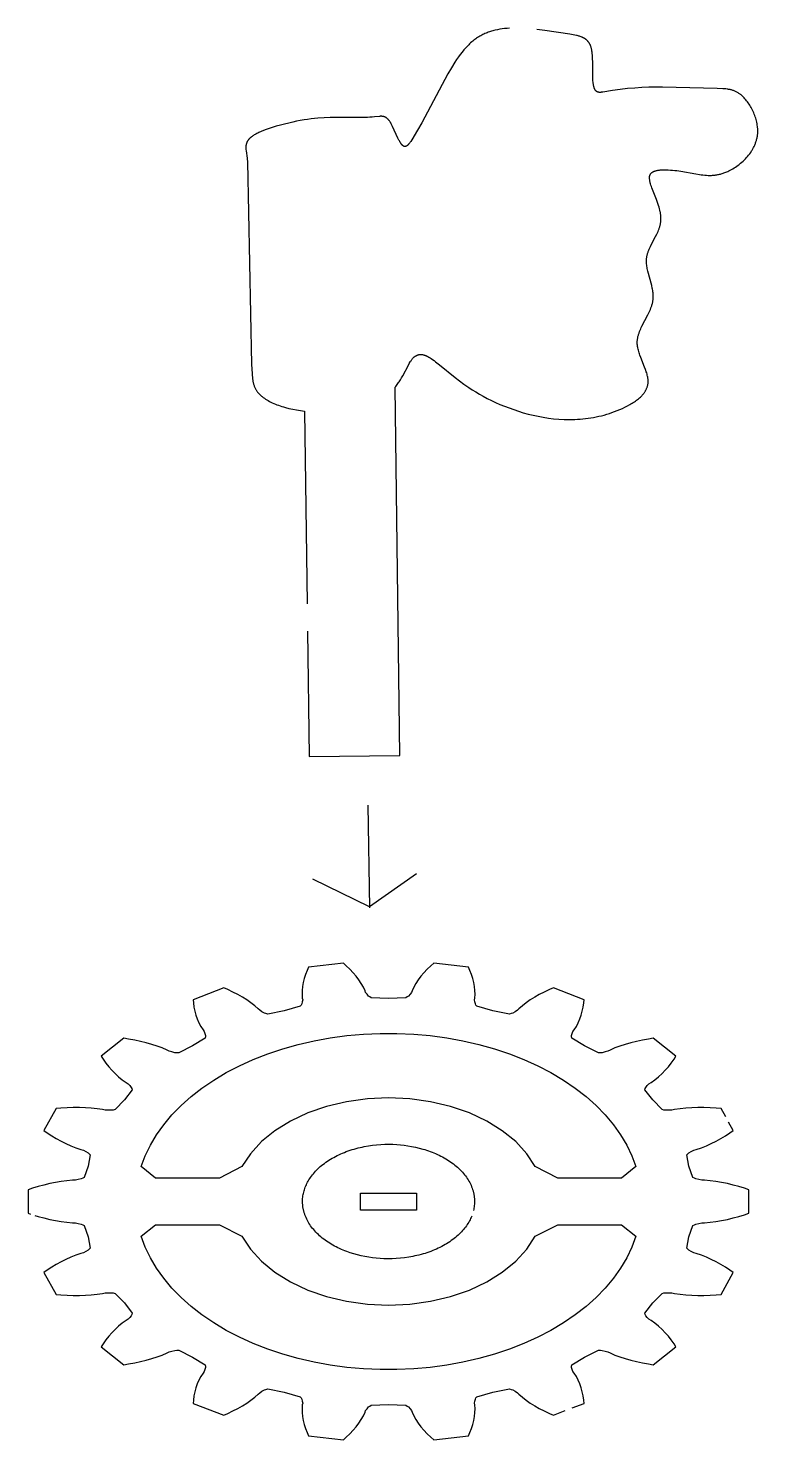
# Model space of a CAD drawing. Extents: x -15 to 185, y 0 to 200.
# Drawn here: x 4.1 to 19.73, y 84.75 to 115 of the extents above; entities that cross this region are included whole.
import ezdxf

# ---------------------------------------------------------------- set-up
doc = ezdxf.new("R2010")
doc.units = 0
doc.layers.add('DEFAULT', color=7, linetype='CONTINUOUS')

msp = doc.modelspace()

# ---------------------------------------------------------------- linework, layer by layer
at = {"layer": 'DEFAULT'}
msp.add_line((11.38, 98.349), (11.41, 96.15), dxfattribs=at)
for points in [[(14.416, 115.001), (14.362, 114.998), (14.309, 114.992), (14.256, 114.986), (14.204, 114.978), (14.153, 114.969), (14.103, 114.957), (14.078, 114.951), (14.053, 114.945), (14.029, 114.938), (14.005, 114.93), (13.981, 114.922), (13.957, 114.914), (13.933, 114.905), (13.91, 114.895), (13.886, 114.886), (13.863, 114.875), (13.841, 114.864), (13.818, 114.853), (13.796, 114.841), (13.774, 114.829), (13.752, 114.816), (13.73, 114.803), (13.709, 114.789), (13.688, 114.774), (13.667, 114.759), (13.646, 114.743), (13.624, 114.725), (13.602, 114.707), (13.58, 114.688), (13.559, 114.668), (13.538, 114.648), (13.517, 114.627), (13.496, 114.606), (13.476, 114.583), (13.455, 114.561), (13.435, 114.537), (13.396, 114.489), (13.357, 114.438), (13.318, 114.385), (13.28, 114.33), (13.243, 114.272), (13.168, 114.152), (13.094, 114.025), (12.535, 112.977), (12.441, 112.813), (12.319, 112.611), (12.297, 112.576), (12.286, 112.56), (12.274, 112.544), (12.269, 112.537), (12.263, 112.53), (12.257, 112.523), (12.251, 112.516), (12.246, 112.51), (12.24, 112.504), (12.234, 112.498), (12.231, 112.495), (12.229, 112.493), (12.226, 112.49), (12.223, 112.488), (12.22, 112.486), (12.217, 112.484), (12.214, 112.481), (12.211, 112.48), (12.209, 112.478), (12.206, 112.476), (12.203, 112.474), (12.2, 112.473), (12.199, 112.472), (12.197, 112.472), (12.196, 112.471), (12.194, 112.47), (12.193, 112.47), (12.191, 112.469), (12.19, 112.469), (12.189, 112.468), (12.187, 112.468), (12.186, 112.468), (12.184, 112.467), (12.183, 112.467), (12.181, 112.467), (12.18, 112.466), (12.179, 112.466), (12.177, 112.466), (12.176, 112.466), (12.174, 112.466), (12.173, 112.466), (12.171, 112.466), (12.17, 112.466), (12.169, 112.466), (12.167, 112.466), (12.166, 112.466), (12.164, 112.466), (12.163, 112.466), (12.161, 112.466), (12.16, 112.467), (12.159, 112.467), (12.158, 112.467), (12.156, 112.468), (12.155, 112.468), (12.154, 112.468), (12.153, 112.469), (12.151, 112.469), (12.15, 112.47), (12.149, 112.47), (12.148, 112.471), (12.146, 112.471), (12.145, 112.472), (12.144, 112.473), (12.143, 112.473), (12.14, 112.475), (12.138, 112.476), (12.135, 112.478), (12.133, 112.48), (12.13, 112.481), (12.128, 112.483), (12.125, 112.485), (12.123, 112.488), (12.12, 112.49), (12.118, 112.492), (12.116, 112.495), (12.113, 112.497), (12.111, 112.5), (12.106, 112.505), (12.101, 112.511), (12.096, 112.517), (12.091, 112.524), (12.086, 112.531), (12.081, 112.538), (12.071, 112.553), (12.062, 112.57), (12.052, 112.587), (12.042, 112.605), (12.023, 112.644), (11.906, 112.898), (11.887, 112.936), (11.877, 112.954), (11.867, 112.971), (11.858, 112.987), (11.853, 112.995), (11.848, 113.003), (11.839, 113.014), (11.835, 113.02), (11.831, 113.026), (11.827, 113.031), (11.823, 113.036), (11.818, 113.041), (11.814, 113.045), (11.81, 113.05), (11.806, 113.054), (11.801, 113.058), (11.797, 113.062), (11.793, 113.066), (11.789, 113.069), (11.785, 113.073), (11.78, 113.076), (11.776, 113.079), (11.772, 113.082), (11.768, 113.085), (11.763, 113.087), (11.759, 113.09), (11.755, 113.092), (11.751, 113.094), (11.746, 113.096), (11.742, 113.098), (11.738, 113.1), (11.733, 113.101), (11.729, 113.103), (11.725, 113.104), (11.721, 113.106), (11.716, 113.107), (11.712, 113.108), (11.708, 113.109), (11.703, 113.11), (11.699, 113.11), (11.695, 113.111), (11.691, 113.112), (11.686, 113.112), (11.682, 113.112), (11.678, 113.113), (11.669, 113.113), (11.661, 113.113), (11.652, 113.113), (11.643, 113.113), (11.635, 113.112), (11.626, 113.112), (11.523, 113.1), (11.472, 113.096), (11.42, 113.092), (11.368, 113.09), (11.264, 113.087), (10.698, 113.091), (10.573, 113.088), (10.442, 113.082), (10.304, 113.072), (10.16, 113.056), (10.085, 113.047), (10.009, 113.035), (9.93, 113.022), (9.85, 113.006), (9.767, 112.989), (9.682, 112.97), (9.594, 112.948), (9.505, 112.924), (9.415, 112.899), (9.327, 112.872), (9.26, 112.85), (9.197, 112.828), (9.14, 112.806), (9.088, 112.785), (9.041, 112.764), (9.019, 112.754), (8.998, 112.744), (8.979, 112.733), (8.96, 112.723), (8.942, 112.713), (8.926, 112.703), (8.91, 112.692), (8.896, 112.682), (8.882, 112.672), (8.869, 112.662), (8.863, 112.657), (8.857, 112.652), (8.852, 112.647), (8.846, 112.642), (8.841, 112.636), (8.836, 112.631), (8.831, 112.626), (8.827, 112.621), (8.822, 112.616), (8.818, 112.611), (8.814, 112.606), (8.81, 112.6), (8.807, 112.595), (8.803, 112.59), (8.8, 112.585), (8.797, 112.58), (8.794, 112.574), (8.791, 112.569), (8.788, 112.564), (8.786, 112.559), (8.783, 112.553), (8.781, 112.548), (8.779, 112.543), (8.777, 112.537), (8.775, 112.532), (8.774, 112.527), (8.772, 112.521), (8.771, 112.516), (8.769, 112.51), (8.768, 112.505), (8.767, 112.499), (8.766, 112.494), (8.765, 112.488), (8.765, 112.483), (8.764, 112.477), (8.764, 112.472), (8.763, 112.46), (8.763, 112.449), (8.763, 112.437), (8.763, 112.425), (8.764, 112.414), (8.765, 112.402), (8.767, 112.377), (8.79, 112.216), (8.793, 112.186), (8.795, 112.155), (8.796, 112.139), (8.886, 107.791), (8.895, 107.601), (8.898, 107.56), (8.902, 107.522), (8.906, 107.485), (8.911, 107.45), (8.915, 107.433), (8.918, 107.417), (8.921, 107.401), (8.925, 107.386), (8.929, 107.371), (8.934, 107.356), (8.939, 107.341), (8.944, 107.327), (8.949, 107.313), (8.955, 107.3), (8.961, 107.287), (8.968, 107.273), (8.975, 107.261), (8.983, 107.248), (8.991, 107.235), (8.999, 107.223), (9.007, 107.213), (9.015, 107.203), (9.023, 107.192), (9.031, 107.182), (9.04, 107.172), (9.05, 107.162), (9.059, 107.153), (9.069, 107.143), (9.08, 107.134), (9.09, 107.124), (9.101, 107.115), (9.112, 107.106), (9.124, 107.096), (9.136, 107.087), (9.16, 107.07), (9.186, 107.053), (9.212, 107.036), (9.24, 107.02), (9.269, 107.004), (9.299, 106.989), (9.33, 106.974), (9.362, 106.959), (9.395, 106.946), (9.428, 106.932), (9.463, 106.919), (9.498, 106.907), (9.534, 106.895), (9.571, 106.884), (9.609, 106.873), (9.687, 106.853), (9.767, 106.835), (9.849, 106.819), (9.933, 106.806), (10.019, 106.794), (10.074, 102.662)], [(10.082, 102.078), (10.118, 99.39), (12.064, 99.416), (11.959, 107.306), (11.975, 107.325), (11.991, 107.345), (12.006, 107.364), (12.021, 107.384), (12.035, 107.405), (12.049, 107.425), (12.075, 107.466), (12.1, 107.508), (12.124, 107.549), (12.247, 107.783), (12.265, 107.816), (12.283, 107.848), (12.293, 107.862), (12.302, 107.876), (12.311, 107.89), (12.32, 107.902), (12.328, 107.911), (12.335, 107.92), (12.342, 107.928), (12.349, 107.936), (12.357, 107.943), (12.364, 107.95), (12.372, 107.956), (12.375, 107.959), (12.379, 107.962), (12.383, 107.965), (12.387, 107.968), (12.39, 107.971), (12.394, 107.973), (12.398, 107.976), (12.402, 107.978), (12.405, 107.98), (12.409, 107.983), (12.413, 107.985), (12.417, 107.987), (12.421, 107.989), (12.425, 107.99), (12.428, 107.992), (12.432, 107.994), (12.436, 107.995), (12.44, 107.997), (12.444, 107.998), (12.448, 107.999), (12.452, 108.001), (12.456, 108.002), (12.46, 108.003), (12.463, 108.004), (12.467, 108.005), (12.471, 108.005), (12.475, 108.006), (12.479, 108.007), (12.483, 108.007), (12.487, 108.008), (12.491, 108.008), (12.495, 108.008), (12.499, 108.009), (12.503, 108.009), (12.507, 108.009), (12.511, 108.009), (12.515, 108.009), (12.519, 108.009), (12.527, 108.008), (12.535, 108.007), (12.543, 108.006), (12.551, 108.005), (12.559, 108.004), (12.568, 108.002), (12.576, 108), (12.584, 107.997), (12.592, 107.995), (12.6, 107.992), (12.608, 107.989), (12.617, 107.986), (12.625, 107.983), (12.633, 107.979), (12.641, 107.976), (12.649, 107.972), (12.666, 107.963), (12.682, 107.954), (12.699, 107.945), (12.715, 107.935), (12.732, 107.924), (12.765, 107.902), (12.797, 107.878), (12.83, 107.854), (12.912, 107.79), (13.248, 107.515), (13.34, 107.443), (13.436, 107.372), (13.54, 107.3), (13.613, 107.252), (13.689, 107.205), (13.769, 107.159), (13.851, 107.113), (13.937, 107.068), (14.025, 107.024), (14.115, 106.981), (14.209, 106.94), (14.304, 106.9), (14.402, 106.862), (14.502, 106.826), (14.604, 106.792), (14.707, 106.761), (14.813, 106.732), (14.919, 106.706), (15.027, 106.683), (15.137, 106.663), (15.247, 106.646), (15.359, 106.632), (15.471, 106.623), (15.584, 106.617), (15.641, 106.615), (15.698, 106.615), (15.754, 106.615), (15.811, 106.617), (15.869, 106.619), (15.926, 106.623), (15.983, 106.628), (16.04, 106.634), (16.097, 106.642), (16.154, 106.65), (16.212, 106.66), (16.269, 106.671), (16.326, 106.683), (16.383, 106.697), (16.439, 106.711), (16.496, 106.728), (16.553, 106.745), (16.609, 106.764), (16.665, 106.784), (16.721, 106.806), (16.777, 106.829), (16.833, 106.854), (16.886, 106.879), (16.939, 106.906), (16.99, 106.934), (17.016, 106.948), (17.041, 106.963), (17.065, 106.979), (17.089, 106.994), (17.112, 107.011), (17.135, 107.027), (17.157, 107.044), (17.178, 107.061), (17.199, 107.079), (17.219, 107.097), (17.238, 107.116), (17.247, 107.125), (17.256, 107.135), (17.264, 107.145), (17.273, 107.154), (17.281, 107.164), (17.289, 107.174), (17.296, 107.184), (17.304, 107.195), (17.311, 107.205), (17.318, 107.215), (17.324, 107.226), (17.33, 107.237), (17.336, 107.247), (17.342, 107.258), (17.347, 107.269), (17.352, 107.281), (17.357, 107.292), (17.361, 107.303), (17.365, 107.315), (17.368, 107.326), (17.372, 107.338), (17.374, 107.35), (17.377, 107.362), (17.379, 107.374), (17.381, 107.386), (17.382, 107.398), (17.383, 107.411), (17.384, 107.423), (17.384, 107.436), (17.384, 107.449), (17.383, 107.46), (17.382, 107.471), (17.381, 107.483), (17.38, 107.494), (17.378, 107.505), (17.376, 107.517), (17.374, 107.528), (17.372, 107.54), (17.366, 107.564), (17.36, 107.588), (17.353, 107.612), (17.345, 107.636), (17.327, 107.686), (17.308, 107.736), (17.225, 107.942), (17.206, 107.994), (17.197, 108.02), (17.189, 108.046), (17.181, 108.072), (17.174, 108.098), (17.168, 108.124), (17.162, 108.149), (17.16, 108.162), (17.158, 108.175), (17.156, 108.188), (17.155, 108.2), (17.153, 108.213), (17.152, 108.226), (17.151, 108.238), (17.151, 108.251), (17.151, 108.267), (17.151, 108.282), (17.152, 108.298), (17.153, 108.314), (17.155, 108.33), (17.157, 108.345), (17.16, 108.361), (17.163, 108.376), (17.166, 108.391), (17.17, 108.407), (17.174, 108.422), (17.178, 108.437), (17.183, 108.453), (17.188, 108.468), (17.199, 108.498), (17.211, 108.528), (17.224, 108.558), (17.237, 108.588), (17.252, 108.618), (17.376, 108.855), (17.405, 108.916), (17.419, 108.946), (17.432, 108.976), (17.444, 109.007), (17.455, 109.038), (17.46, 109.053), (17.465, 109.069), (17.47, 109.084), (17.474, 109.1), (17.478, 109.116), (17.481, 109.131), (17.484, 109.147), (17.487, 109.163), (17.489, 109.179), (17.491, 109.195), (17.492, 109.211), (17.493, 109.228), (17.494, 109.24), (17.494, 109.253), (17.494, 109.265), (17.493, 109.278), (17.493, 109.29), (17.492, 109.303), (17.49, 109.328), (17.487, 109.354), (17.483, 109.38), (17.478, 109.406), (17.473, 109.431), (17.461, 109.484), (17.448, 109.536), (17.39, 109.745), (17.377, 109.797), (17.371, 109.823), (17.366, 109.848), (17.361, 109.874), (17.357, 109.899), (17.353, 109.924), (17.351, 109.949), (17.35, 109.962), (17.349, 109.974), (17.348, 109.987), (17.348, 109.999), (17.348, 110.011), (17.348, 110.023), (17.348, 110.035), (17.349, 110.047), (17.35, 110.062), (17.352, 110.076), (17.354, 110.09), (17.356, 110.104), (17.359, 110.118), (17.362, 110.132), (17.365, 110.146), (17.369, 110.16), (17.373, 110.174), (17.377, 110.187), (17.382, 110.201), (17.387, 110.214), (17.397, 110.241), (17.408, 110.268), (17.42, 110.295), (17.433, 110.322), (17.459, 110.375), (17.544, 110.534), (17.571, 110.589), (17.584, 110.616), (17.596, 110.644), (17.607, 110.672), (17.618, 110.7), (17.623, 110.714), (17.628, 110.729), (17.632, 110.743), (17.636, 110.757), (17.64, 110.772), (17.643, 110.787), (17.647, 110.802), (17.65, 110.816), (17.652, 110.831), (17.654, 110.847), (17.656, 110.862), (17.658, 110.877), (17.659, 110.893), (17.659, 110.908), (17.659, 110.924), (17.659, 110.94), (17.659, 110.956), (17.657, 110.971), (17.656, 110.987), (17.654, 111.003), (17.652, 111.019), (17.649, 111.035), (17.647, 111.051), (17.643, 111.067), (17.636, 111.1), (17.628, 111.133), (17.618, 111.166), (17.608, 111.199), (17.586, 111.265), (17.562, 111.331), (17.464, 111.581), (17.454, 111.61), (17.445, 111.638), (17.437, 111.665), (17.429, 111.691), (17.426, 111.703), (17.423, 111.716), (17.421, 111.728), (17.419, 111.74), (17.417, 111.751), (17.415, 111.763), (17.414, 111.774), (17.414, 111.779), (17.414, 111.785), (17.413, 111.79), (17.413, 111.795), (17.413, 111.8), (17.414, 111.805), (17.414, 111.81), (17.414, 111.815), (17.415, 111.82), (17.415, 111.825), (17.416, 111.829), (17.417, 111.834), (17.418, 111.838), (17.419, 111.843), (17.42, 111.847), (17.422, 111.851), (17.423, 111.853), (17.423, 111.855), (17.424, 111.857), (17.425, 111.859), (17.426, 111.862), (17.427, 111.864), (17.428, 111.866), (17.43, 111.869), (17.431, 111.871), (17.432, 111.873), (17.433, 111.875), (17.435, 111.877), (17.436, 111.879), (17.438, 111.882), (17.439, 111.884), (17.441, 111.886), (17.443, 111.888), (17.444, 111.89), (17.446, 111.892), (17.448, 111.893), (17.45, 111.895), (17.451, 111.897), (17.453, 111.899), (17.455, 111.901), (17.457, 111.903), (17.459, 111.904), (17.461, 111.906), (17.463, 111.908), (17.468, 111.911), (17.472, 111.914), (17.477, 111.917), (17.481, 111.92), (17.486, 111.923), (17.491, 111.926), (17.497, 111.928), (17.502, 111.931), (17.507, 111.933), (17.513, 111.935), (17.519, 111.938), (17.524, 111.94), (17.53, 111.942), (17.536, 111.944), (17.542, 111.945), (17.549, 111.947), (17.561, 111.95), (17.575, 111.953), (17.588, 111.956), (17.602, 111.958), (17.616, 111.96), (17.63, 111.962), (17.645, 111.963), (17.66, 111.964), (17.69, 111.966), (17.72, 111.967), (17.751, 111.967), (17.812, 111.965), (17.861, 111.962), (17.908, 111.959), (17.954, 111.954), (18, 111.949), (18.087, 111.936), (18.409, 111.878), (18.485, 111.866), (18.522, 111.86), (18.559, 111.856), (18.596, 111.852), (18.633, 111.849), (18.67, 111.848), (18.707, 111.847), (18.725, 111.848), (18.744, 111.848), (18.762, 111.849), (18.781, 111.85), (18.799, 111.852), (18.818, 111.854), (18.837, 111.857), (18.855, 111.859), (18.874, 111.863), (18.893, 111.867), (18.912, 111.871), (18.931, 111.875), (18.951, 111.881), (18.97, 111.886), (18.99, 111.893), (19.009, 111.899), (19.029, 111.906), (19.049, 111.914), (19.069, 111.923), (19.089, 111.932), (19.116, 111.945), (19.144, 111.959), (19.172, 111.974), (19.2, 111.99), (19.228, 112.007), (19.255, 112.025), (19.283, 112.044), (19.311, 112.064), (19.338, 112.084), (19.365, 112.106), (19.391, 112.129), (19.418, 112.152), (19.443, 112.177), (19.468, 112.202), (19.492, 112.228), (19.516, 112.255), (19.538, 112.283), (19.56, 112.311), (19.581, 112.34), (19.591, 112.355), (19.601, 112.37), (19.61, 112.385), (19.619, 112.4), (19.628, 112.416), (19.637, 112.432), (19.645, 112.448), (19.653, 112.464), (19.661, 112.48), (19.668, 112.496), (19.675, 112.513), (19.682, 112.53), (19.688, 112.546), (19.694, 112.563), (19.7, 112.581), (19.705, 112.598), (19.709, 112.615), (19.714, 112.633), (19.718, 112.651), (19.721, 112.668), (19.724, 112.686), (19.727, 112.705), (19.729, 112.723), (19.731, 112.741), (19.732, 112.76), (19.733, 112.778), (19.733, 112.793), (19.733, 112.807), (19.733, 112.822), (19.732, 112.837), (19.731, 112.851), (19.73, 112.866), (19.727, 112.896), (19.723, 112.925), (19.718, 112.955), (19.712, 112.985), (19.705, 113.015), (19.697, 113.044), (19.689, 113.074), (19.679, 113.103), (19.669, 113.132), (19.658, 113.161), (19.646, 113.19), (19.634, 113.218), (19.62, 113.246), (19.607, 113.273), (19.592, 113.3), (19.577, 113.326), (19.562, 113.352), (19.546, 113.377), (19.529, 113.401), (19.512, 113.424), (19.495, 113.447), (19.477, 113.469), (19.459, 113.49), (19.44, 113.51), (19.422, 113.529), (19.412, 113.538), (19.403, 113.547), (19.393, 113.556), (19.383, 113.564), (19.374, 113.572), (19.364, 113.58), (19.354, 113.588), (19.344, 113.595), (19.33, 113.605), (19.316, 113.614), (19.301, 113.623), (19.287, 113.631), (19.272, 113.639), (19.257, 113.646), (19.243, 113.652), (19.228, 113.658), (19.213, 113.664), (19.198, 113.669), (19.183, 113.674), (19.168, 113.678), (19.153, 113.682), (19.138, 113.685), (19.123, 113.688), (19.108, 113.691), (19.093, 113.693), (19.078, 113.695), (19.048, 113.699), (19.017, 113.701), (18.987, 113.703), (18.866, 113.706), (17.694, 113.738), (17.398, 113.735), (17.248, 113.73), (17.096, 113.72), (16.941, 113.708), (16.783, 113.69), (16.622, 113.668), (16.412, 113.632), (16.401, 113.631), (16.389, 113.629), (16.378, 113.628), (16.368, 113.627), (16.362, 113.627), (16.357, 113.627), (16.352, 113.626), (16.347, 113.626), (16.342, 113.627), (16.337, 113.627), (16.332, 113.627), (16.327, 113.628), (16.322, 113.629), (16.32, 113.629), (16.317, 113.629), (16.315, 113.63), (16.313, 113.63), (16.311, 113.631), (16.308, 113.632), (16.306, 113.632), (16.304, 113.633), (16.302, 113.634), (16.3, 113.635), (16.297, 113.635), (16.295, 113.636), (16.293, 113.637), (16.291, 113.638), (16.289, 113.639), (16.287, 113.64), (16.286, 113.641), (16.284, 113.642), (16.282, 113.644), (16.28, 113.645), (16.278, 113.646), (16.276, 113.648), (16.275, 113.649), (16.273, 113.65), (16.271, 113.652), (16.27, 113.653), (16.268, 113.655), (16.266, 113.657), (16.265, 113.658), (16.263, 113.66), (16.261, 113.662), (16.26, 113.663), (16.258, 113.665), (16.257, 113.667), (16.256, 113.669), (16.254, 113.671), (16.251, 113.675), (16.249, 113.679), (16.246, 113.683), (16.243, 113.688), (16.241, 113.693), (16.239, 113.697), (16.236, 113.702), (16.234, 113.707), (16.232, 113.713), (16.23, 113.718), (16.228, 113.724), (16.226, 113.729), (16.224, 113.735), (16.221, 113.747), (16.218, 113.76), (16.215, 113.773), (16.213, 113.786), (16.21, 113.8), (16.208, 113.814), (16.205, 113.844), (16.202, 113.876), (16.2, 113.909), (16.197, 113.978), (16.196, 114.277), (16.194, 114.351), (16.192, 114.387), (16.19, 114.423), (16.187, 114.457), (16.183, 114.49), (16.18, 114.507), (16.178, 114.522), (16.175, 114.538), (16.172, 114.553), (16.168, 114.568), (16.165, 114.582), (16.161, 114.596), (16.156, 114.609), (16.153, 114.618), (16.149, 114.627), (16.146, 114.636), (16.142, 114.645), (16.138, 114.653), (16.134, 114.662), (16.129, 114.67), (16.125, 114.677), (16.12, 114.685), (16.115, 114.692), (16.11, 114.699), (16.105, 114.706), (16.1, 114.713), (16.094, 114.719), (16.089, 114.726), (16.083, 114.732), (16.077, 114.737), (16.071, 114.743), (16.065, 114.749), (16.059, 114.754), (16.053, 114.759), (16.046, 114.764), (16.04, 114.769), (16.033, 114.774), (16.026, 114.778), (16.02, 114.782), (16.013, 114.787), (16.006, 114.791), (15.998, 114.794), (15.991, 114.798), (15.984, 114.802), (15.976, 114.805), (15.969, 114.809), (15.961, 114.812), (15.946, 114.818), (15.93, 114.824), (15.914, 114.829), (15.898, 114.834), (15.881, 114.838), (15.865, 114.842), (15.848, 114.846), (15.814, 114.853), (15.709, 114.871), (15.173, 114.954), (15.001, 114.976)], [(12.418, 96.879), (11.416, 96.172), (10.196, 96.766)], [(19.046, 91.669), (18.947, 91.85), (18.845, 91.858), (18.71, 91.865), (18.577, 91.868), (18.446, 91.868), (18.317, 91.863), (18.192, 91.855), (18.069, 91.842), (17.95, 91.823), (17.892, 91.811), (17.827, 91.809), (17.76, 91.81), (17.723, 91.814), (17.683, 91.824), (17.481, 92.03), (17.313, 92.25), (17.321, 92.278), (17.334, 92.301), (17.366, 92.341), (17.401, 92.377), (17.446, 92.404), (17.53, 92.464), (17.608, 92.528), (17.682, 92.596), (17.752, 92.668), (17.818, 92.743), (17.88, 92.822), (17.938, 92.903), (17.98, 92.966), (17.492, 93.353), (17.392, 93.337), (17.262, 93.312), (17.135, 93.285), (17.012, 93.255), (16.894, 93.222), (16.78, 93.185), (16.671, 93.145), (16.569, 93.1), (16.521, 93.076), (16.461, 93.059), (16.397, 93.044), (16.361, 93.04), (16.317, 93.04), (16.022, 93.188), (15.752, 93.356), (15.744, 93.385), (15.744, 93.409), (15.754, 93.454), (15.769, 93.496), (15.797, 93.531), (15.845, 93.606), (15.886, 93.685), (15.92, 93.766), (15.949, 93.849), (15.972, 93.935), (15.99, 94.023), (16.003, 94.112), (16.01, 94.18), (15.353, 94.433), (15.267, 94.395), (15.157, 94.343), (15.052, 94.289), (14.952, 94.232), (14.858, 94.174), (14.77, 94.114), (14.688, 94.051), (14.615, 93.986), (14.583, 93.952), (14.535, 93.922), (14.483, 93.894), (14.45, 93.882), (14.41, 93.872), (14.056, 93.944), (13.716, 94.04), (13.694, 94.065), (13.681, 94.088), (13.668, 94.132), (13.66, 94.175), (13.668, 94.215), (13.675, 94.296), (13.673, 94.379), (13.664, 94.463), (13.648, 94.548), (13.626, 94.634), (13.598, 94.721), (13.564, 94.808), (13.535, 94.874), (12.788, 94.961), (12.727, 94.906), (12.65, 94.832), (12.58, 94.757), (12.515, 94.681), (12.456, 94.605), (12.404, 94.528), (12.36, 94.451), (12.324, 94.373), (12.311, 94.334), (12.282, 94.295), (12.247, 94.257), (12.223, 94.238), (12.19, 94.219), (11.821, 94.206), (11.451, 94.219), (11.418, 94.238), (11.394, 94.257), (11.359, 94.295), (11.33, 94.334), (11.317, 94.373), (11.282, 94.451), (11.237, 94.528), (11.185, 94.605), (11.127, 94.681), (11.062, 94.757), (10.991, 94.832), (10.914, 94.906), (10.854, 94.961), (10.106, 94.874), (10.077, 94.808), (10.044, 94.721), (10.015, 94.634), (9.993, 94.548), (9.977, 94.463), (9.968, 94.379), (9.966, 94.296), (9.973, 94.215), (9.981, 94.175), (9.973, 94.132), (9.96, 94.088), (9.947, 94.065), (9.925, 94.04), (9.585, 93.944), (9.232, 93.872), (9.191, 93.882), (9.159, 93.894), (9.106, 93.922), (9.059, 93.952), (9.026, 93.986), (8.953, 94.051), (8.872, 94.114), (8.783, 94.174), (8.689, 94.232), (8.589, 94.289), (8.484, 94.343), (8.374, 94.395), (8.289, 94.433), (7.631, 94.18), (7.638, 94.112), (7.651, 94.023), (7.669, 93.935), (7.692, 93.849), (7.721, 93.766), (7.755, 93.685), (7.796, 93.606), (7.845, 93.531), (7.872, 93.496), (7.887, 93.454), (7.897, 93.409), (7.897, 93.385), (7.89, 93.356), (7.619, 93.188), (7.324, 93.04), (7.281, 93.04), (7.244, 93.044), (7.18, 93.059), (7.12, 93.076), (7.073, 93.1), (6.97, 93.145), (6.862, 93.185), (6.748, 93.222), (6.629, 93.255), (6.506, 93.285), (6.38, 93.312), (6.249, 93.337), (6.15, 93.353), (5.662, 92.966), (5.703, 92.903), (5.761, 92.822), (5.823, 92.743), (5.889, 92.668), (5.959, 92.596), (6.033, 92.528), (6.112, 92.464), (6.196, 92.404), (6.24, 92.377), (6.275, 92.341), (6.308, 92.301), (6.32, 92.278), (6.328, 92.25), (6.16, 92.03), (5.959, 91.824), (5.918, 91.814), (5.881, 91.81), (5.814, 91.809), (5.749, 91.811), (5.692, 91.823), (5.573, 91.842), (5.45, 91.855), (5.324, 91.863), (5.195, 91.868), (5.064, 91.868), (4.931, 91.865), (4.797, 91.858), (4.695, 91.85), (4.435, 91.375), (4.506, 91.326), (4.603, 91.263), (4.701, 91.203), (4.802, 91.148), (4.904, 91.096), (5.009, 91.049), (5.116, 91.006), (5.225, 90.969), (5.281, 90.954), (5.333, 90.928), (5.383, 90.898), (5.407, 90.879), (5.429, 90.855), (5.384, 90.61), (5.301, 90.37), (5.267, 90.352), (5.235, 90.339), (5.172, 90.323), (5.11, 90.31), (5.05, 90.309), (4.929, 90.299), (4.806, 90.284), (4.684, 90.263), (4.561, 90.238), (4.437, 90.208), (4.314, 90.175), (4.191, 90.137), (4.099, 90.107), (4.099, 89.602), (4.151, 89.585)], [(15.759, 85.432), (16.01, 85.528), (16.003, 85.597), (15.99, 85.686), (15.972, 85.774), (15.949, 85.86), (15.92, 85.943), (15.886, 86.024), (15.845, 86.103), (15.797, 86.178), (15.769, 86.213), (15.754, 86.255), (15.744, 86.3), (15.744, 86.324), (15.752, 86.353), (16.022, 86.521), (16.317, 86.669), (16.361, 86.669), (16.397, 86.664), (16.461, 86.65), (16.521, 86.633), (16.569, 86.609), (16.671, 86.564), (16.78, 86.524), (16.894, 86.487), (17.012, 86.454), (17.135, 86.424), (17.262, 86.397), (17.392, 86.372), (17.492, 86.356), (17.98, 86.743), (17.938, 86.806), (17.88, 86.887), (17.818, 86.966), (17.752, 87.041), (17.682, 87.113), (17.608, 87.181), (17.53, 87.245), (17.446, 87.305), (17.401, 87.332), (17.366, 87.368), (17.334, 87.407), (17.321, 87.431), (17.313, 87.459), (17.481, 87.679), (17.683, 87.885), (17.723, 87.895), (17.76, 87.899), (17.827, 87.9), (17.892, 87.898), (17.95, 87.886), (18.069, 87.867), (18.192, 87.854), (18.317, 87.845), (18.446, 87.841), (18.577, 87.841), (18.71, 87.844), (18.845, 87.851), (18.947, 87.859), (19.206, 88.334), (19.135, 88.383), (19.039, 88.446), (18.94, 88.505), (18.84, 88.561), (18.737, 88.613), (18.632, 88.66), (18.525, 88.703), (18.416, 88.739), (18.36, 88.755), (18.309, 88.781), (18.258, 88.81), (18.234, 88.83), (18.212, 88.854), (18.257, 89.099), (18.341, 89.339), (18.374, 89.357), (18.406, 89.37), (18.469, 89.386), (18.531, 89.398), (18.591, 89.4), (18.713, 89.41), (18.835, 89.425), (18.958, 89.446), (19.081, 89.471), (19.204, 89.501), (19.327, 89.534), (19.45, 89.571), (19.542, 89.602), (19.542, 90.107), (19.45, 90.137), (19.327, 90.175), (19.204, 90.208), (19.081, 90.238), (18.958, 90.263), (18.835, 90.284), (18.713, 90.299), (18.591, 90.309), (18.531, 90.31), (18.469, 90.323), (18.406, 90.339), (18.374, 90.352), (18.341, 90.37), (18.257, 90.61), (18.212, 90.855), (18.234, 90.879), (18.258, 90.898), (18.309, 90.928), (18.36, 90.954), (18.416, 90.969), (18.525, 91.006), (18.632, 91.049), (18.737, 91.096), (18.84, 91.148), (18.94, 91.203), (19.039, 91.263), (19.135, 91.326), (19.206, 91.375), (19.107, 91.557)], [(13.602, 89.541), (13.592, 89.515), (13.58, 89.489), (13.567, 89.463), (13.554, 89.437), (13.539, 89.411), (13.523, 89.385), (13.507, 89.359), (13.489, 89.333), (13.47, 89.307), (13.45, 89.282), (13.43, 89.256), (13.408, 89.231), (13.385, 89.206), (13.361, 89.181), (13.336, 89.156), (13.31, 89.132), (13.283, 89.108), (13.255, 89.084), (13.226, 89.061), (13.196, 89.038), (13.165, 89.015), (13.133, 88.993), (13.1, 88.971), (13.066, 88.95), (13.032, 88.93), (12.996, 88.91), (12.96, 88.89), (12.923, 88.871), (12.885, 88.853), (12.847, 88.835), (12.807, 88.818), (12.767, 88.802), (12.727, 88.786), (12.686, 88.771), (12.644, 88.757), (12.602, 88.743), (12.56, 88.73), (12.517, 88.718), (12.473, 88.707), (12.43, 88.696), (12.386, 88.687), (12.342, 88.678), (12.253, 88.662), (12.164, 88.649), (12.074, 88.639), (11.985, 88.632), (11.897, 88.629), (11.81, 88.627), (11.723, 88.629), (11.638, 88.633), (11.555, 88.64), (11.474, 88.649), (11.395, 88.661), (11.316, 88.674), (11.237, 88.691), (11.158, 88.709), (11.08, 88.731), (11.001, 88.755), (10.963, 88.769), (10.924, 88.783), (10.886, 88.797), (10.848, 88.812), (10.81, 88.828), (10.773, 88.845), (10.736, 88.863), (10.7, 88.881), (10.664, 88.899), (10.629, 88.919), (10.594, 88.939), (10.56, 88.959), (10.527, 88.981), (10.494, 89.003), (10.462, 89.025), (10.431, 89.048), (10.401, 89.072), (10.372, 89.096), (10.343, 89.121), (10.316, 89.146), (10.289, 89.172), (10.264, 89.198), (10.239, 89.225), (10.216, 89.252), (10.193, 89.279), (10.172, 89.307), (10.151, 89.335), (10.132, 89.363), (10.114, 89.391), (10.097, 89.42), (10.081, 89.449), (10.067, 89.478), (10.053, 89.508), (10.041, 89.537), (10.029, 89.567), (10.024, 89.581), (10.019, 89.596), (10.015, 89.611), (10.01, 89.626), (10.006, 89.64), (10.002, 89.655), (9.999, 89.67), (9.996, 89.685), (9.993, 89.7), (9.99, 89.714), (9.987, 89.729), (9.985, 89.744), (9.983, 89.758), (9.982, 89.773), (9.981, 89.788), (9.98, 89.802), (9.979, 89.817), (9.978, 89.831), (9.978, 89.846), (9.978, 89.86), (9.978, 89.874), (9.979, 89.889), (9.98, 89.917), (9.983, 89.945), (9.986, 89.973), (9.991, 90.001), (9.996, 90.028), (10.003, 90.055), (10.01, 90.082), (10.018, 90.108), (10.026, 90.135), (10.036, 90.161), (10.047, 90.187), (10.059, 90.214), (10.071, 90.24), (10.085, 90.267), (10.1, 90.293), (10.115, 90.32), (10.132, 90.346), (10.15, 90.372), (10.169, 90.398), (10.189, 90.425), (10.21, 90.45), (10.232, 90.476), (10.255, 90.501), (10.279, 90.527), (10.304, 90.552), (10.33, 90.576), (10.358, 90.601), (10.386, 90.624), (10.415, 90.648), (10.445, 90.671), (10.477, 90.694), (10.509, 90.716), (10.542, 90.738), (10.576, 90.759), (10.61, 90.78), (10.646, 90.8), (10.682, 90.819), (10.72, 90.838), (10.757, 90.857), (10.796, 90.874), (10.835, 90.891), (10.875, 90.908), (10.916, 90.923), (10.957, 90.938), (10.998, 90.953), (11.04, 90.966), (11.083, 90.979), (11.126, 90.991), (11.169, 91.002), (11.212, 91.013), (11.256, 91.022), (11.3, 91.031), (11.388, 91.047), (11.476, 91.06), (11.564, 91.07), (11.652, 91.076), (11.74, 91.08), (11.826, 91.081), (11.911, 91.08), (11.995, 91.076), (12.077, 91.07), (12.157, 91.061), (12.236, 91.05), (12.316, 91.036), (12.396, 91.02), (12.476, 91.001), (12.556, 90.979), (12.596, 90.967), (12.636, 90.955), (12.675, 90.942), (12.714, 90.928), (12.753, 90.913), (12.791, 90.897), (12.83, 90.881), (12.867, 90.864), (12.904, 90.847), (12.941, 90.829), (12.977, 90.81), (13.012, 90.79), (13.047, 90.77), (13.082, 90.749), (13.115, 90.728), (13.148, 90.706), (13.18, 90.683), (13.211, 90.66), (13.241, 90.636), (13.27, 90.612), (13.299, 90.587), (13.326, 90.562), (13.353, 90.536), (13.378, 90.51), (13.403, 90.483), (13.426, 90.456), (13.449, 90.429), (13.47, 90.402), (13.49, 90.374), (13.509, 90.345), (13.527, 90.317), (13.544, 90.288), (13.56, 90.26), (13.575, 90.231), (13.588, 90.202), (13.6, 90.172), (13.612, 90.143), (13.622, 90.114), (13.631, 90.085), (13.635, 90.07), (13.639, 90.055), (13.642, 90.041), (13.645, 90.026), (13.648, 90.012), (13.651, 89.997), (13.653, 89.982), (13.656, 89.968), (13.657, 89.953), (13.659, 89.939), (13.66, 89.925), (13.662, 89.91), (13.662, 89.896), (13.663, 89.882), (13.663, 89.853), (13.663, 89.825), (13.661, 89.797), (13.659, 89.769), (13.656, 89.742), (13.651, 89.714), (13.646, 89.687), (13.64, 89.661)], [(4.24, 89.557), (4.314, 89.534), (4.437, 89.501), (4.561, 89.471), (4.684, 89.446), (4.806, 89.425), (4.929, 89.41), (5.05, 89.4), (5.11, 89.398), (5.172, 89.386), (5.235, 89.37), (5.267, 89.357), (5.301, 89.339), (5.384, 89.099), (5.429, 88.854), (5.407, 88.83), (5.383, 88.81), (5.333, 88.781), (5.281, 88.755), (5.225, 88.739), (5.116, 88.703), (5.009, 88.66), (4.904, 88.613), (4.802, 88.561), (4.701, 88.505), (4.603, 88.446), (4.506, 88.383), (4.435, 88.334), (4.695, 87.859), (4.797, 87.851), (4.931, 87.844), (5.064, 87.841), (5.195, 87.841), (5.324, 87.845), (5.45, 87.854), (5.573, 87.867), (5.692, 87.886), (5.749, 87.898), (5.814, 87.9), (5.881, 87.899), (5.918, 87.895), (5.959, 87.885), (6.16, 87.679), (6.328, 87.459), (6.32, 87.431), (6.308, 87.407), (6.275, 87.368), (6.24, 87.332), (6.196, 87.305), (6.112, 87.245), (6.033, 87.181), (5.959, 87.113), (5.889, 87.041), (5.823, 86.966), (5.761, 86.887), (5.703, 86.806), (5.662, 86.743), (6.15, 86.356), (6.249, 86.372), (6.38, 86.397), (6.506, 86.424), (6.629, 86.454), (6.748, 86.487), (6.862, 86.524), (6.97, 86.564), (7.073, 86.609), (7.12, 86.633), (7.18, 86.65), (7.244, 86.664), (7.281, 86.669), (7.324, 86.669), (7.619, 86.521), (7.89, 86.353), (7.897, 86.324), (7.897, 86.3), (7.887, 86.255), (7.872, 86.213), (7.845, 86.178), (7.796, 86.103), (7.755, 86.024), (7.721, 85.943), (7.692, 85.86), (7.669, 85.774), (7.651, 85.686), (7.638, 85.597), (7.631, 85.528), (8.289, 85.276), (8.374, 85.314), (8.484, 85.366), (8.589, 85.42), (8.689, 85.477), (8.783, 85.535), (8.872, 85.595), (8.953, 85.658), (9.026, 85.723), (9.059, 85.757), (9.106, 85.787), (9.159, 85.815), (9.191, 85.827), (9.232, 85.837), (9.585, 85.765), (9.925, 85.669), (9.947, 85.644), (9.96, 85.62), (9.973, 85.577), (9.981, 85.534), (9.973, 85.494), (9.966, 85.412), (9.968, 85.33), (9.977, 85.246), (9.993, 85.161), (10.015, 85.075), (10.044, 84.988), (10.077, 84.901), (10.106, 84.835), (10.854, 84.748), (10.914, 84.803), (10.991, 84.877), (11.062, 84.952), (11.127, 85.027), (11.185, 85.104), (11.237, 85.181), (11.282, 85.258), (11.317, 85.336), (11.33, 85.375), (11.359, 85.414), (11.394, 85.452), (11.418, 85.471), (11.451, 85.49), (11.821, 85.503), (12.19, 85.49), (12.223, 85.471), (12.247, 85.452), (12.282, 85.414), (12.311, 85.375), (12.324, 85.336), (12.36, 85.258), (12.404, 85.181), (12.456, 85.104), (12.515, 85.027), (12.58, 84.952), (12.65, 84.877), (12.727, 84.803), (12.788, 84.748), (13.535, 84.835), (13.564, 84.901), (13.598, 84.988), (13.626, 85.075), (13.648, 85.161), (13.664, 85.246), (13.673, 85.33), (13.675, 85.412), (13.668, 85.494), (13.66, 85.534), (13.668, 85.577), (13.681, 85.62), (13.694, 85.644), (13.716, 85.669), (14.056, 85.765), (14.41, 85.837), (14.45, 85.827), (14.483, 85.815), (14.535, 85.787), (14.583, 85.757), (14.615, 85.723), (14.688, 85.658), (14.77, 85.595), (14.858, 85.535), (14.952, 85.477), (15.052, 85.42), (15.157, 85.366), (15.267, 85.314), (15.353, 85.276), (15.604, 85.372)]]:
    msp.add_lwpolyline(points, dxfattribs=at)
for points in [[(14.258, 91.372), (13.925, 91.579), (13.553, 91.753), (13.149, 91.893), (12.72, 91.994), (12.275, 92.056), (11.821, 92.076), (11.367, 92.056), (10.921, 91.994), (10.492, 91.893), (10.088, 91.753), (9.716, 91.579), (9.383, 91.372), (9.096, 91.137), (8.859, 90.878), (8.678, 90.601), (8.195, 90.352), (6.83, 90.352), (6.522, 90.601), (6.608, 90.833), (6.717, 91.061), (6.849, 91.284), (7.003, 91.501), (7.178, 91.711), (7.373, 91.912), (7.588, 92.104), (7.822, 92.286), (8.073, 92.457), (8.341, 92.617), (8.624, 92.765), (8.922, 92.9), (9.232, 93.022), (9.553, 93.129), (9.885, 93.222), (10.225, 93.3), (10.572, 93.363), (10.925, 93.411), (11.282, 93.442), (11.641, 93.458), (12.001, 93.458), (12.36, 93.442), (12.716, 93.411), (13.069, 93.363), (13.416, 93.3), (13.756, 93.222), (14.088, 93.129), (14.41, 93.022), (14.72, 92.9), (15.017, 92.765), (15.3, 92.617), (15.568, 92.457), (15.82, 92.286), (16.053, 92.104), (16.268, 91.912), (16.464, 91.711), (16.639, 91.501), (16.792, 91.284), (16.924, 91.061), (17.033, 90.833), (17.119, 90.601), (16.811, 90.352), (15.446, 90.352), (14.964, 90.601), (14.782, 90.878), (14.545, 91.137)], [(11.223, 89.666), (11.223, 90.034), (12.418, 90.034), (12.418, 89.666)], [(9.383, 88.337), (9.716, 88.13), (10.088, 87.956), (10.492, 87.816), (10.921, 87.715), (11.367, 87.653), (11.821, 87.633), (12.275, 87.653), (12.72, 87.715), (13.149, 87.816), (13.553, 87.956), (13.925, 88.13), (14.258, 88.337), (14.545, 88.572), (14.782, 88.831), (14.964, 89.108), (15.446, 89.357), (16.811, 89.357), (17.119, 89.108), (17.033, 88.876), (16.924, 88.647), (16.792, 88.424), (16.639, 88.208), (16.464, 87.998), (16.268, 87.797), (16.053, 87.605), (15.82, 87.423), (15.568, 87.251), (15.3, 87.092), (15.017, 86.944), (14.72, 86.809), (14.41, 86.687), (14.088, 86.58), (13.756, 86.487), (13.416, 86.409), (13.069, 86.346), (12.716, 86.298), (12.36, 86.267), (12.001, 86.251), (11.641, 86.251), (11.282, 86.267), (10.925, 86.298), (10.572, 86.346), (10.225, 86.409), (9.885, 86.487), (9.553, 86.58), (9.232, 86.687), (8.922, 86.809), (8.624, 86.944), (8.341, 87.092), (8.073, 87.251), (7.822, 87.423), (7.588, 87.605), (7.373, 87.797), (7.178, 87.998), (7.003, 88.208), (6.849, 88.424), (6.717, 88.647), (6.608, 88.876), (6.522, 89.108), (6.83, 89.357), (8.195, 89.357), (8.678, 89.108), (8.859, 88.831), (9.096, 88.572)]]:
    msp.add_lwpolyline(points, close=True, dxfattribs=at)

doc.saveas('drawing.dxf')
